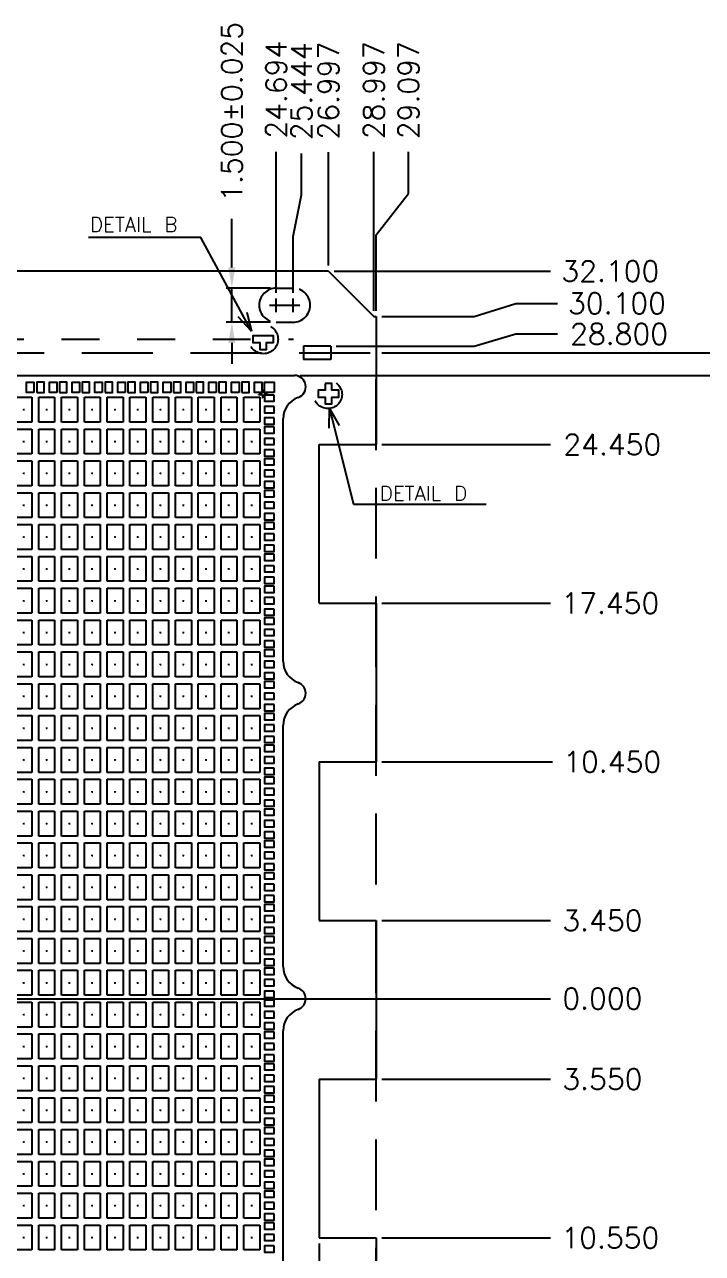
# Model space of a CAD drawing. Header units: millimetres. Extents: x 404.27 to 412.34, y 108.49 to 113.82.
# Drawn here: x 407.806 to 409.6, y 110.329 to 113.583 of the extents above; entities that cross this region are included whole.
import ezdxf

# ---------------------------------------------------------------- set-up
doc = ezdxf.new("R2010")
doc.units = ezdxf.units.MM
doc.header["$LTSCALE"] = 0.5
doc.header["$PDMODE"] = 98
for name, pattern in [('CENTER', [50.8, 31.75, -6.35, 6.35, -6.35]), ('DASHED', [19.05, 12.7, -6.35]), ('HIDDEN', [0.375, 0.25, -0.125]), ('PHANTOM2', [31.75, 15.875, -3.175, 3.175, -3.175, 3.175, -3.175])]:
    doc.linetypes.add(name, pattern=pattern)
for name, color, linetype in [('1', 7, 'HIDDEN'), ('1D', 4, 'Continuous'), ('Center', 2, 'CENTER'), ('DIMENSION', 3, 'Continuous'), ('PKG', 1, 'PHANTOM2')]:
    doc.layers.add(name, color=color, linetype=linetype)
doc.styles.add('ROMANS', font='romans.shx', dxfattribs={"bigfont": 'AllInOneBig.shx'})
doc.styles.add('SIMPLEX', font='simplex.shx', dxfattribs={"bigfont": 'AllInOneBig.shx'})
doc.styles.get("Standard").update_dxf_attribs({"font": 'txt', "bigfont": 'gbcbig.shx'})
doc.dimstyles.new('BD', dxfattribs={"dimtxt": 0.2, "dimasz": 0.2, "dimexe": 0.05, "dimexo": 0.05, "dimgap": 0.05, "dimtad": 1, "dimdec": 5, "dimlfac": 0.5, "dimtxsty": 'ROMANS', "dimblk": 'OPEN30', "dimcen": 0.2, "dimclrd": 256, "dimclre": 256, "dimclrt": 256, "dimazin": 3, "dimtfac": 1, "dimtdec": 5, "dimtmove": 0, "dimatfit": 0, "dimldrblk": 'OPEN30', "dimfxl": 0.15, "dimarcsym": 1})
doc.dimstyles.new('Standard2', dxfattribs={"dimtxt": 0.055, "dimasz": 0.055, "dimexe": 0.015, "dimexo": 0.015, "dimgap": 0.027, "dimtad": 1, "dimdec": 3, "dimlfac": 16.666667, "dimrnd": 0.0005, "dimzin": 1, "dimtxsty": 'SIMPLEX', "dimcen": 0.1905, "dimclrd": 256, "dimclre": 256, "dimclrt": 256, "dimazin": 3, "dimtp": 0.03, "dimtm": 0.05, "dimtfac": 0.8, "dimtdec": 3, "dimtmove": 0, "dimatfit": 3, "dimfxl": 0.05, "dimtzin": 4, "dimlwd": -1, "dimlwe": -1})

# ---------------------------------------------------------------- blocks, each defined once
blk = doc.blocks.new('_Open30')
at = {"color": 0, "linetype": 'ByBlock', "lineweight": -2}
for p, q in [((-1, 0.268), (0, 0)), ((0, 0), (-1, -0.268)), ((0, 0), (-1, 0))]:
    blk.add_line(p, q, dxfattribs=at)
blk = doc.blocks.new('*D26')
at = {"layer": 'Defpoints', "color": 0, "ltscale": 0.1, "transparency": 16777216}
for p in [(406.99, 111.0038), (406.9967, 111.0038), (409.198, 111.0038)]:
    blk.add_point(p, dxfattribs=at)
at = {"layer": 'DIMENSION', "linetype": 'ByBlock', "ltscale": 0.1, "transparency": 16777216}
blk.add_line((407.0117, 111.0038), (409.198, 111.0038), dxfattribs=at)
at = {"layer": 'DIMENSION', "ltscale": 0.1, "transparency": 16777216, "insert": (409.335, 111.0038), "char_height": 0.055, "attachment_point": 5, "style": 'SIMPLEX'}
blk.add_mtext('\\A1;0.000', dxfattribs=at)
blk = doc.blocks.new('*D23')
at = {"layer": 'Defpoints', "color": 0, "ltscale": 0.1, "transparency": 16777216}
for p in [(408.52, 112.6538), (408.52, 109.3538), (410.0229, 109.3538)]:
    blk.add_point(p, dxfattribs=at)
at = {"layer": 'DIMENSION', "linetype": 'ByBlock', "ltscale": 0.1, "transparency": 16777216}
for p, q in [((408.535, 112.6538), (410.0379, 112.6538)), ((410.0229, 112.5988), (410.0229, 111.59)), ((410.0229, 109.4088), (410.0229, 110.4176)), ((408.535, 109.3538), (410.0379, 109.3538))]:
    blk.add_line(p, q, dxfattribs=at)
at = {"layer": 'DIMENSION', "ltscale": 0.1, "transparency": 16777216}
for points in [[(410.0137, 112.5988), (410.032, 112.5988), (410.0229, 112.6538)], [(410.0137, 109.4088), (410.032, 109.4088), (410.0229, 109.3538)]]:
    blk.add_solid(points, dxfattribs=at)
at = {"layer": 'DIMENSION', "ltscale": 0.1, "transparency": 16777216, "insert": (410.0229, 111.0038), "char_height": 0.055, "attachment_point": 5, "rotation": 90, "style": 'SIMPLEX'}
blk.add_mtext('\\A1;50.000X55.000(MOLD PKG)', dxfattribs=at)
blk = doc.blocks.new('*D24')
at = {"layer": 'Defpoints', "color": 0, "ltscale": 0.1, "transparency": 16777216}
for p in [(408.7358, 112.7138), (408.7358, 109.2938), (410.2008, 109.2938)]:
    blk.add_point(p, dxfattribs=at)
at = {"layer": 'DIMENSION', "linetype": 'ByBlock', "ltscale": 0.1, "transparency": 16777216}
for p, q in [((408.7508, 112.7138), (410.2158, 112.7138)), ((410.2008, 112.6588), (410.2008, 111.6057)), ((410.2008, 109.3488), (410.2008, 110.4019)), ((408.7508, 109.2938), (410.2158, 109.2938))]:
    blk.add_line(p, q, dxfattribs=at)
at = {"layer": 'DIMENSION', "ltscale": 0.1, "transparency": 16777216}
for points in [[(410.1916, 112.6588), (410.2099, 112.6588), (410.2008, 112.7138)], [(410.1916, 109.3488), (410.2099, 109.3488), (410.2008, 109.2938)]]:
    blk.add_solid(points, dxfattribs=at)
at = {"layer": 'DIMENSION', "ltscale": 0.1, "transparency": 16777216, "insert": (410.2008, 111.0038), "char_height": 0.055, "attachment_point": 5, "rotation": 90, "style": 'SIMPLEX'}
blk.add_mtext('\\A1;57.000%%p0.500(TAPE WIDTH)', dxfattribs=at)
blk = doc.blocks.new('*D25')
at = {"layer": 'Defpoints', "color": 0, "ltscale": 0.1, "transparency": 16777216}
for p in [(408.4716, 112.8848), (408.3543, 112.7948), (408.4716, 112.7948)]:
    blk.add_point(p, dxfattribs=at)
at = {"layer": 'DIMENSION', "linetype": 'ByBlock', "ltscale": 0.1, "transparency": 16777216}
for p, q in [((408.3543, 112.9398), (408.3543, 113.0681)), ((408.4566, 112.8848), (408.3393, 112.8848)), ((408.3543, 112.7948), (408.3543, 112.8848)), ((408.4566, 112.7948), (408.3393, 112.7948)), ((408.3543, 112.7398), (408.3543, 112.6848))]:
    blk.add_line(p, q, dxfattribs=at)
at = {"layer": 'DIMENSION', "ltscale": 0.1, "transparency": 16777216}
for points in [[(408.3451, 112.9398), (408.3634, 112.9398), (408.3543, 112.8848)], [(408.3451, 112.7398), (408.3634, 112.7398), (408.3543, 112.7948)]]:
    blk.add_solid(points, dxfattribs=at)
at = {"layer": 'DIMENSION', "ltscale": 0.1, "transparency": 16777216, "insert": (408.3543, 113.3518), "char_height": 0.055, "attachment_point": 5, "rotation": 90, "style": 'SIMPLEX'}
blk.add_mtext('\\A1;1.500%%p0.025', dxfattribs=at)
blk = doc.blocks.new('*D47')
at = {"layer": 'Defpoints', "color": 0, "ltscale": 0.1, "transparency": 16777216}
for p in [(406.99, 111.0038), (408.4372, 109.206), (408.4372, 108.7797)]:
    blk.add_point(p, dxfattribs=at)
at = {"layer": 'DIMENSION', "linetype": 'ByBlock', "ltscale": 0.1, "transparency": 16777216}
blk.add_line((408.4372, 109.191), (408.4372, 108.7797), dxfattribs=at)
at = {"layer": 'DIMENSION', "ltscale": 0.1, "transparency": 16777216, "insert": (408.4372, 108.6217), "char_height": 0.055, "attachment_point": 5, "rotation": 90, "style": 'SIMPLEX'}
blk.add_mtext('\\A1;24.120', dxfattribs=at)
blk = doc.blocks.new('*D48')
at = {"layer": 'Defpoints', "color": 0, "ltscale": 0.1, "transparency": 16777216}
for p in [(406.99, 111.0038), (408.61, 109.3503), (408.6613, 108.7797)]:
    blk.add_point(p, dxfattribs=at)
at = {"layer": 'DIMENSION', "linetype": 'ByBlock', "ltscale": 0.1, "transparency": 16777216}
for p, q in [((408.61, 109.3353), (408.61, 108.9997)), ((408.61, 108.9997), (408.6613, 108.8897)), ((408.6613, 108.8897), (408.6613, 108.7797))]:
    blk.add_line(p, q, dxfattribs=at)
at = {"layer": 'DIMENSION', "ltscale": 0.1, "transparency": 16777216, "insert": (408.6613, 108.6165), "char_height": 0.055, "attachment_point": 5, "rotation": 90, "style": 'SIMPLEX'}
blk.add_mtext('\\A1;27.000', dxfattribs=at)
blk = doc.blocks.new('*D49')
at = {"layer": 'Defpoints', "color": 0, "ltscale": 0.1, "transparency": 16777216}
for p in [(406.99, 111.0038), (408.6641, 109.4021), (409.2651, 109.4021)]:
    blk.add_point(p, dxfattribs=at)
at = {"layer": 'DIMENSION', "linetype": 'ByBlock', "ltscale": 0.1, "transparency": 16777216}
blk.add_line((408.6791, 109.4021), (409.2651, 109.4021), dxfattribs=at)
at = {"layer": 'DIMENSION', "ltscale": 0.1, "transparency": 16777216, "insert": (409.4283, 109.4021), "char_height": 0.055, "attachment_point": 5, "style": 'SIMPLEX'}
blk.add_mtext('\\A1;26.695', dxfattribs=at)
blk = doc.blocks.new('*D51')
at = {"layer": 'Defpoints', "color": 0, "ltscale": 0.1, "transparency": 16777216}
for p in [(406.99, 111.0038), (408.4913, 109.2578), (409.2651, 109.1459)]:
    blk.add_point(p, dxfattribs=at)
at = {"layer": 'DIMENSION', "linetype": 'ByBlock', "ltscale": 0.1, "transparency": 16777216}
for p, q in [((408.5063, 109.2578), (409.0451, 109.2578)), ((409.0451, 109.2578), (409.1551, 109.1459)), ((409.1551, 109.1459), (409.2651, 109.1459))]:
    blk.add_line(p, q, dxfattribs=at)
at = {"layer": 'DIMENSION', "ltscale": 0.1, "transparency": 16777216, "insert": (409.4231, 109.1459), "char_height": 0.055, "attachment_point": 5, "style": 'SIMPLEX'}
blk.add_mtext('\\A1;29.100', dxfattribs=at)
blk = doc.blocks.new('*D52')
at = {"layer": 'Defpoints', "color": 0, "ltscale": 0.1, "transparency": 16777216}
for p in [(406.99, 111.0038), (408.6158, 109.2758), (409.2651, 109.2291)]:
    blk.add_point(p, dxfattribs=at)
at = {"layer": 'DIMENSION', "linetype": 'ByBlock', "ltscale": 0.1, "transparency": 16777216}
for p, q in [((408.6308, 109.2758), (409.0451, 109.2758)), ((409.0451, 109.2758), (409.1551, 109.2291)), ((409.1551, 109.2291), (409.2651, 109.2291))]:
    blk.add_line(p, q, dxfattribs=at)
at = {"layer": 'DIMENSION', "ltscale": 0.1, "transparency": 16777216, "insert": (409.4283, 109.2291), "char_height": 0.055, "attachment_point": 5, "style": 'SIMPLEX'}
blk.add_mtext('\\A1;28.800', dxfattribs=at)
blk = doc.blocks.new('*D53')
at = {"layer": 'Defpoints', "color": 0, "ltscale": 0.1, "transparency": 16777216}
for p in [(406.99, 111.0038), (408.6098, 109.1258), (409.2651, 108.9786)]:
    blk.add_point(p, dxfattribs=at)
at = {"layer": 'DIMENSION', "linetype": 'ByBlock', "ltscale": 0.1, "transparency": 16777216}
for p, q in [((408.6248, 109.1258), (409.0451, 109.1258)), ((409.0451, 109.1258), (409.1551, 108.9786)), ((409.1551, 108.9786), (409.2651, 108.9786))]:
    blk.add_line(p, q, dxfattribs=at)
at = {"layer": 'DIMENSION', "ltscale": 0.1, "transparency": 16777216, "insert": (409.4231, 108.9786), "char_height": 0.055, "attachment_point": 5, "style": 'SIMPLEX'}
blk.add_mtext('\\A1;31.300', dxfattribs=at)
blk = doc.blocks.new('*D55')
at = {"layer": 'Defpoints', "color": 0, "ltscale": 0.1, "transparency": 16777216}
for p in [(408.4716, 113.2459), (408.4716, 112.8578), (406.99, 111.0038)]:
    blk.add_point(p, dxfattribs=at)
at = {"layer": 'DIMENSION', "linetype": 'ByBlock', "ltscale": 0.1, "transparency": 16777216}
blk.add_line((408.4716, 112.8728), (408.4716, 113.2459), dxfattribs=at)
at = {"layer": 'DIMENSION', "ltscale": 0.1, "transparency": 16777216, "insert": (408.4716, 113.4104), "char_height": 0.055, "attachment_point": 5, "rotation": 90, "style": 'SIMPLEX'}
blk.add_mtext('\\A1;24.694', dxfattribs=at)
blk = doc.blocks.new('*D56')
at = {"layer": 'Defpoints', "color": 0, "ltscale": 0.1, "transparency": 16777216}
for p in [(408.5384, 113.2418), (408.5166, 112.8578), (406.99, 111.0038)]:
    blk.add_point(p, dxfattribs=at)
at = {"layer": 'DIMENSION', "linetype": 'ByBlock', "ltscale": 0.1, "transparency": 16777216}
for p, q in [((408.5384, 113.1318), (408.5384, 113.2418)), ((408.5166, 113.0218), (408.5384, 113.1318)), ((408.5166, 112.8728), (408.5166, 113.0218))]:
    blk.add_line(p, q, dxfattribs=at)
at = {"layer": 'DIMENSION', "ltscale": 0.1, "transparency": 16777216, "insert": (408.5384, 113.4063), "char_height": 0.055, "attachment_point": 5, "rotation": 90, "style": 'SIMPLEX'}
blk.add_mtext('\\A1;25.444', dxfattribs=at)
blk = doc.blocks.new('*D57')
at = {"layer": 'Defpoints', "color": 0, "ltscale": 0.1, "transparency": 16777216}
for p in [(408.6098, 112.9298), (409.198, 112.9298), (406.99, 111.0038)]:
    blk.add_point(p, dxfattribs=at)
at = {"layer": 'DIMENSION', "linetype": 'ByBlock', "ltscale": 0.1, "transparency": 16777216}
blk.add_line((408.6248, 112.9298), (409.198, 112.9298), dxfattribs=at)
at = {"layer": 'DIMENSION', "ltscale": 0.1, "transparency": 16777216, "insert": (409.3559, 112.9298), "char_height": 0.055, "attachment_point": 5, "style": 'SIMPLEX'}
blk.add_mtext('\\A1;32.100', dxfattribs=at)
blk = doc.blocks.new('*D58')
at = {"layer": 'Defpoints', "color": 0, "ltscale": 0.1, "transparency": 16777216}
for p in [(408.7298, 113.2459), (408.7298, 112.8098), (406.99, 111.0038)]:
    blk.add_point(p, dxfattribs=at)
at = {"layer": 'DIMENSION', "linetype": 'ByBlock', "ltscale": 0.1, "transparency": 16777216}
blk.add_line((408.7298, 112.8248), (408.7298, 113.2459), dxfattribs=at)
at = {"layer": 'DIMENSION', "ltscale": 0.1, "transparency": 16777216, "insert": (408.7298, 113.4091), "char_height": 0.055, "attachment_point": 5, "rotation": 90, "style": 'SIMPLEX'}
blk.add_mtext('\\A1;28.997', dxfattribs=at)
blk = doc.blocks.new('*D59')
at = {"layer": 'Defpoints', "color": 0, "ltscale": 0.1, "transparency": 16777216}
for p in [(408.822, 113.2459), (408.7358, 112.8098), (406.99, 111.0038)]:
    blk.add_point(p, dxfattribs=at)
at = {"layer": 'DIMENSION', "linetype": 'ByBlock', "ltscale": 0.1, "transparency": 16777216}
for p, q in [((408.822, 113.1359), (408.822, 113.2459)), ((408.7358, 113.0259), (408.822, 113.1359)), ((408.7358, 112.8248), (408.7358, 113.0259))]:
    blk.add_line(p, q, dxfattribs=at)
at = {"layer": 'DIMENSION', "ltscale": 0.1, "transparency": 16777216, "insert": (408.822, 113.4091), "char_height": 0.055, "attachment_point": 5, "rotation": 90, "style": 'SIMPLEX'}
blk.add_mtext('\\A1;29.097', dxfattribs=at)
blk = doc.blocks.new('*D60')
at = {"layer": 'Defpoints', "color": 0, "ltscale": 0.1, "transparency": 16777216}
for p in [(408.7358, 112.4708), (409.198, 112.4708), (406.99, 111.0038)]:
    blk.add_point(p, dxfattribs=at)
at = {"layer": 'DIMENSION', "linetype": 'ByBlock', "ltscale": 0.1, "transparency": 16777216}
blk.add_line((408.7508, 112.4708), (409.198, 112.4708), dxfattribs=at)
at = {"layer": 'DIMENSION', "ltscale": 0.1, "transparency": 16777216, "insert": (409.3612, 112.4708), "char_height": 0.055, "attachment_point": 5, "style": 'SIMPLEX'}
blk.add_mtext('\\A1;24.450', dxfattribs=at)
blk = doc.blocks.new('*D61')
at = {"layer": 'Defpoints', "color": 0, "ltscale": 0.1, "transparency": 16777216}
for p in [(408.7358, 112.0508), (409.198, 112.0508), (406.99, 111.0038)]:
    blk.add_point(p, dxfattribs=at)
at = {"layer": 'DIMENSION', "linetype": 'ByBlock', "ltscale": 0.1, "transparency": 16777216}
blk.add_line((408.7508, 112.0508), (409.198, 112.0508), dxfattribs=at)
at = {"layer": 'DIMENSION', "ltscale": 0.1, "transparency": 16777216, "insert": (409.3559, 112.0508), "char_height": 0.055, "attachment_point": 5, "style": 'SIMPLEX'}
blk.add_mtext('\\A1;17.450', dxfattribs=at)
blk = doc.blocks.new('*D62')
at = {"layer": 'Defpoints', "color": 0, "ltscale": 0.1, "transparency": 16777216}
for p in [(408.7358, 111.6308), (409.2029, 111.6308), (406.99, 111.0038)]:
    blk.add_point(p, dxfattribs=at)
at = {"layer": 'DIMENSION', "linetype": 'ByBlock', "ltscale": 0.1, "transparency": 16777216}
blk.add_line((408.7508, 111.6308), (409.2029, 111.6308), dxfattribs=at)
at = {"layer": 'DIMENSION', "ltscale": 0.1, "transparency": 16777216, "insert": (409.3609, 111.6308), "char_height": 0.055, "attachment_point": 5, "style": 'SIMPLEX'}
blk.add_mtext('\\A1;10.450', dxfattribs=at)
blk = doc.blocks.new('*D63')
at = {"layer": 'Defpoints', "color": 0, "ltscale": 0.1, "transparency": 16777216}
for p in [(408.7358, 111.2108), (409.198, 111.2108), (406.99, 111.0038)]:
    blk.add_point(p, dxfattribs=at)
at = {"layer": 'DIMENSION', "linetype": 'ByBlock', "ltscale": 0.1, "transparency": 16777216}
blk.add_line((408.7508, 111.2108), (409.198, 111.2108), dxfattribs=at)
at = {"layer": 'DIMENSION', "ltscale": 0.1, "transparency": 16777216, "insert": (409.335, 111.2108), "char_height": 0.055, "attachment_point": 5, "style": 'SIMPLEX'}
blk.add_mtext('\\A1;3.450', dxfattribs=at)
blk = doc.blocks.new('*D64')
at = {"layer": 'Defpoints', "color": 0, "ltscale": 0.1, "transparency": 16777216}
for p in [(406.99, 111.0038), (408.7358, 110.7908), (409.198, 110.7908)]:
    blk.add_point(p, dxfattribs=at)
at = {"layer": 'DIMENSION', "linetype": 'ByBlock', "ltscale": 0.1, "transparency": 16777216}
blk.add_line((408.7508, 110.7908), (409.198, 110.7908), dxfattribs=at)
at = {"layer": 'DIMENSION', "ltscale": 0.1, "transparency": 16777216, "insert": (409.335, 110.7908), "char_height": 0.055, "attachment_point": 5, "style": 'SIMPLEX'}
blk.add_mtext('\\A1;3.550', dxfattribs=at)
blk = doc.blocks.new('*D65')
at = {"layer": 'Defpoints', "color": 0, "ltscale": 0.1, "transparency": 16777216}
for p in [(406.99, 111.0038), (408.7358, 110.3708), (409.198, 110.3708)]:
    blk.add_point(p, dxfattribs=at)
at = {"layer": 'DIMENSION', "linetype": 'ByBlock', "ltscale": 0.1, "transparency": 16777216}
blk.add_line((408.7508, 110.3708), (409.198, 110.3708), dxfattribs=at)
at = {"layer": 'DIMENSION', "ltscale": 0.1, "transparency": 16777216, "insert": (409.3559, 110.3708), "char_height": 0.055, "attachment_point": 5, "style": 'SIMPLEX'}
blk.add_mtext('\\A1;10.550', dxfattribs=at)
blk = doc.blocks.new('*D66')
at = {"layer": 'Defpoints', "color": 0, "ltscale": 0.1, "transparency": 16777216}
for p in [(406.99, 111.0038), (408.7358, 109.2458), (409.2651, 109.0592)]:
    blk.add_point(p, dxfattribs=at)
at = {"layer": 'DIMENSION', "linetype": 'ByBlock', "ltscale": 0.1, "transparency": 16777216}
for p, q in [((408.7508, 109.2458), (409.0451, 109.2458)), ((409.0451, 109.2458), (409.1551, 109.0592)), ((409.1551, 109.0592), (409.2651, 109.0592))]:
    blk.add_line(p, q, dxfattribs=at)
at = {"layer": 'DIMENSION', "ltscale": 0.1, "transparency": 16777216, "insert": (409.4283, 109.0592), "char_height": 0.055, "attachment_point": 5, "style": 'SIMPLEX'}
blk.add_mtext('\\A1;29.300', dxfattribs=at)
blk = doc.blocks.new('*D69')
at = {"layer": 'Defpoints', "color": 0, "ltscale": 0.1, "transparency": 16777216}
for p in [(406.99, 111.0038), (408.6158, 109.2758), (408.7658, 108.7797)]:
    blk.add_point(p, dxfattribs=at)
at = {"layer": 'DIMENSION', "ltscale": 0.1, "transparency": 16777216}
for p, q in [((408.6158, 109.2608), (408.6158, 108.9997)), ((408.6158, 108.9997), (408.7658, 108.8897)), ((408.7658, 108.8897), (408.7658, 108.7797))]:
    blk.add_line(p, q, dxfattribs=at)
at = {"layer": 'DIMENSION', "ltscale": 0.1, "transparency": 16777216, "insert": (408.7658, 108.6165), "char_height": 0.055, "attachment_point": 5, "rotation": 90, "style": 'SIMPLEX'}
blk.add_mtext('\\A1;27.097', dxfattribs=at)
blk = doc.blocks.new('*D70')
at = {"layer": 'Defpoints', "color": 0, "ltscale": 0.1, "transparency": 16777216}
for p in [(406.99, 111.0038), (408.5858, 110.3708), (408.5858, 108.7797)]:
    blk.add_point(p, dxfattribs=at)
at = {"layer": 'DIMENSION', "ltscale": 0.1, "transparency": 16777216}
blk.add_line((408.5858, 110.3558), (408.5858, 108.7797), dxfattribs=at)
at = {"layer": 'DIMENSION', "ltscale": 0.1, "transparency": 16777216, "insert": (408.5858, 108.6165), "char_height": 0.055, "attachment_point": 5, "rotation": 90, "style": 'SIMPLEX'}
blk.add_mtext('\\A1;26.597', dxfattribs=at)
blk = doc.blocks.new('*D71')
at = {"layer": 'Defpoints', "color": 0, "ltscale": 0.1, "transparency": 16777216}
for p in [(409.2157, 112.8447), (408.7358, 112.8098), (406.99, 111.0038)]:
    blk.add_point(p, dxfattribs=at)
at = {"layer": 'DIMENSION', "ltscale": 0.1, "transparency": 16777216}
for p, q in [((408.9957, 112.8098), (409.1057, 112.8447)), ((409.1057, 112.8447), (409.2157, 112.8447)), ((408.7508, 112.8098), (408.9957, 112.8098))]:
    blk.add_line(p, q, dxfattribs=at)
at = {"layer": 'DIMENSION', "ltscale": 0.1, "transparency": 16777216, "insert": (409.3736, 112.8447), "char_height": 0.055, "attachment_point": 5, "style": 'SIMPLEX'}
blk.add_mtext('\\A1;30.100', dxfattribs=at)
blk = doc.blocks.new('*D72')
at = {"layer": 'Defpoints', "color": 0, "ltscale": 0.1, "transparency": 16777216}
for p in [(409.216, 112.7637), (408.6158, 112.7318), (406.99, 111.0038)]:
    blk.add_point(p, dxfattribs=at)
at = {"layer": 'DIMENSION', "ltscale": 0.1, "transparency": 16777216}
for p, q in [((408.996, 112.7318), (409.106, 112.7637)), ((409.106, 112.7637), (409.216, 112.7637)), ((408.6308, 112.7318), (408.996, 112.7318))]:
    blk.add_line(p, q, dxfattribs=at)
at = {"layer": 'DIMENSION', "ltscale": 0.1, "transparency": 16777216, "insert": (409.3791, 112.7637), "char_height": 0.055, "attachment_point": 5, "style": 'SIMPLEX'}
blk.add_mtext('\\A1;28.800', dxfattribs=at)
blk = doc.blocks.new('*D73')
at = {"layer": 'Defpoints', "color": 0, "ltscale": 0.1, "transparency": 16777216}
for p in [(408.6098, 113.2448), (408.6098, 112.9298), (406.99, 111.0038)]:
    blk.add_point(p, dxfattribs=at)
at = {"layer": 'DIMENSION', "ltscale": 0.1, "transparency": 16777216}
blk.add_line((408.6098, 112.9448), (408.6098, 113.2448), dxfattribs=at)
at = {"layer": 'DIMENSION', "ltscale": 0.1, "transparency": 16777216, "insert": (408.6098, 113.408), "char_height": 0.055, "attachment_point": 5, "rotation": 90, "style": 'SIMPLEX'}
blk.add_mtext('\\A1;26.997', dxfattribs=at)
blk = doc.blocks.new('*U141')
at = {"layer": 'Center', "ltscale": 0.2}
for p, q in [((-0.0015, 0), (0.0015, 0)), ((0, -0.0015), (0, 0.0015))]:
    blk.add_line(p, q, dxfattribs=at)
at = {"layer": 'PKG', "ltscale": 0.02}
blk.add_lwpolyline([(-0.021, -0.033), (-0.021, 0.033), (0.021, 0.033), (0.021, -0.033)], close=True, dxfattribs=at)
blk = doc.blocks.new('*U142')
at = {"color": 0, "linetype": 'ByBlock', "lineweight": -2, "transparency": 16777216}
for p in [(2.2311, 3.1191), (2.2914, 3.1191), (2.3517, 3.1191), (2.412, 3.1191), (2.4723, 3.1191), (2.5326, 3.1191), (2.5929, 3.1191), (2.6532, 3.1191), (2.7135, 3.1191), (2.7738, 3.1191), (2.8341, 3.1191), (2.2311, 3.0348), (2.2914, 3.0348), (2.3517, 3.0348), (2.412, 3.0348), (2.4723, 3.0348), (2.5326, 3.0348), (2.5929, 3.0348), (2.6532, 3.0348), (2.7135, 3.0348), (2.7738, 3.0348), (2.8341, 3.0348), (2.2311, 2.9505), (2.2914, 2.9505), (2.3517, 2.9505), (2.412, 2.9505), (2.4723, 2.9505), (2.5326, 2.9505), (2.5929, 2.9505), (2.6532, 2.9505), (2.7135, 2.9505), (2.7738, 2.9505), (2.8341, 2.9505), (2.2311, 2.8662), (2.2914, 2.8662), (2.3517, 2.8662), (2.412, 2.8662), (2.4723, 2.8662), (2.5326, 2.8662), (2.5929, 2.8662), (2.6532, 2.8662), (2.7135, 2.8662), (2.7738, 2.8662), (2.8341, 2.8662), (2.2311, 2.7819), (2.2914, 2.7819), (2.3517, 2.7819), (2.412, 2.7819), (2.4723, 2.7819), (2.5326, 2.7819), (2.5929, 2.7819), (2.6532, 2.7819), (2.7135, 2.7819), (2.7738, 2.7819), (2.8341, 2.7819), (2.2311, 2.6976), (2.2914, 2.6976), (2.3517, 2.6976), (2.412, 2.6976), (2.4723, 2.6976), (2.5326, 2.6976), (2.5929, 2.6976), (2.6532, 2.6976), (2.7135, 2.6976), (2.7738, 2.6976), (2.8341, 2.6976), (2.2311, 2.6133), (2.2914, 2.6133), (2.3517, 2.6133), (2.412, 2.6133), (2.4723, 2.6133), (2.5326, 2.6133), (2.5929, 2.6133), (2.6532, 2.6133), (2.7135, 2.6133), (2.7738, 2.6133), (2.8341, 2.6133), (2.2311, 2.529), (2.2914, 2.529), (2.3517, 2.529), (2.412, 2.529), (2.4723, 2.529), (2.5326, 2.529), (2.5929, 2.529), (2.6532, 2.529), (2.7135, 2.529), (2.7738, 2.529), (2.8341, 2.529), (2.2311, 2.4447), (2.2914, 2.4447), (2.3517, 2.4447), (2.412, 2.4447), (2.4723, 2.4447), (2.5326, 2.4447), (2.5929, 2.4447), (2.6532, 2.4447), (2.7135, 2.4447), (2.7738, 2.4447), (2.8341, 2.4447), (2.2311, 2.3604), (2.2914, 2.3604), (2.3517, 2.3604), (2.412, 2.3604), (2.4723, 2.3604), (2.5326, 2.3604), (2.5929, 2.3604), (2.6532, 2.3604), (2.7135, 2.3604), (2.7738, 2.3604), (2.8341, 2.3604), (2.2311, 2.2761), (2.2914, 2.2761), (2.3517, 2.2761), (2.412, 2.2761), (2.4723, 2.2761), (2.5326, 2.2761), (2.5929, 2.2761), (2.6532, 2.2761), (2.7135, 2.2761), (2.7738, 2.2761), (2.8341, 2.2761), (2.2311, 2.1918), (2.2914, 2.1918), (2.3517, 2.1918), (2.412, 2.1918), (2.4723, 2.1918), (2.5326, 2.1918), (2.5929, 2.1918), (2.6532, 2.1918), (2.7135, 2.1918), (2.7738, 2.1918), (2.8341, 2.1918), (2.2311, 2.1075), (2.2914, 2.1075), (2.3517, 2.1075), (2.412, 2.1075), (2.4723, 2.1075), (2.5326, 2.1075), (2.5929, 2.1075), (2.6532, 2.1075), (2.7135, 2.1075), (2.7738, 2.1075), (2.8341, 2.1075), (2.2311, 2.0232), (2.2914, 2.0232), (2.3517, 2.0232), (2.412, 2.0232), (2.4723, 2.0232), (2.5326, 2.0232), (2.5929, 2.0232), (2.6532, 2.0232), (2.7135, 2.0232), (2.7738, 2.0232), (2.8341, 2.0232), (2.2311, 1.9389), (2.2914, 1.9389), (2.3517, 1.9389), (2.412, 1.9389), (2.4723, 1.9389), (2.5326, 1.9389), (2.5929, 1.9389), (2.6532, 1.9389), (2.7135, 1.9389), (2.7738, 1.9389), (2.8341, 1.9389), (2.2311, 1.8546), (2.2914, 1.8546), (2.3517, 1.8546), (2.412, 1.8546), (2.4723, 1.8546), (2.5326, 1.8546), (2.5929, 1.8546), (2.6532, 1.8546), (2.7135, 1.8546), (2.7738, 1.8546), (2.8341, 1.8546), (2.2311, 1.7703), (2.2914, 1.7703), (2.3517, 1.7703), (2.412, 1.7703), (2.4723, 1.7703), (2.5326, 1.7703), (2.5929, 1.7703), (2.6532, 1.7703), (2.7135, 1.7703), (2.7738, 1.7703), (2.8341, 1.7703), (2.2311, 1.686), (2.2914, 1.686), (2.3517, 1.686), (2.412, 1.686), (2.4723, 1.686), (2.5326, 1.686), (2.5929, 1.686), (2.6532, 1.686), (2.7135, 1.686), (2.7738, 1.686), (2.8341, 1.686), (2.2311, 1.6017), (2.2914, 1.6017), (2.3517, 1.6017), (2.412, 1.6017), (2.4723, 1.6017), (2.5326, 1.6017), (2.5929, 1.6017), (2.6532, 1.6017), (2.7135, 1.6017), (2.7738, 1.6017), (2.8341, 1.6017), (2.2311, 1.5174), (2.2914, 1.5174), (2.3517, 1.5174), (2.412, 1.5174), (2.4723, 1.5174), (2.5326, 1.5174), (2.5929, 1.5174), (2.6532, 1.5174), (2.7135, 1.5174), (2.7738, 1.5174), (2.8341, 1.5174), (2.2311, 1.4331), (2.2914, 1.4331), (2.3517, 1.4331), (2.412, 1.4331), (2.4723, 1.4331), (2.5326, 1.4331), (2.5929, 1.4331), (2.6532, 1.4331), (2.7135, 1.4331), (2.7738, 1.4331), (2.8341, 1.4331), (2.2311, 1.3488), (2.2914, 1.3488), (2.3517, 1.3488), (2.412, 1.3488), (2.4723, 1.3488), (2.5326, 1.3488), (2.5929, 1.3488), (2.6532, 1.3488), (2.7135, 1.3488), (2.7738, 1.3488), (2.8341, 1.3488), (2.2311, 1.2645), (2.2914, 1.2645), (2.3517, 1.2645), (2.412, 1.2645), (2.4723, 1.2645), (2.5326, 1.2645), (2.5929, 1.2645), (2.6532, 1.2645), (2.7135, 1.2645), (2.7738, 1.2645), (2.8341, 1.2645), (2.2311, 1.1802), (2.2914, 1.1802), (2.3517, 1.1802), (2.412, 1.1802), (2.4723, 1.1802), (2.5326, 1.1802), (2.5929, 1.1802), (2.6532, 1.1802), (2.7135, 1.1802), (2.7738, 1.1802), (2.8341, 1.1802), (2.2311, 1.0959), (2.2914, 1.0959), (2.3517, 1.0959), (2.412, 1.0959), (2.4723, 1.0959), (2.5326, 1.0959), (2.5929, 1.0959), (2.6532, 1.0959), (2.7135, 1.0959), (2.7738, 1.0959), (2.8341, 1.0959), (2.2311, 1.0116), (2.2914, 1.0116), (2.3517, 1.0116), (2.412, 1.0116), (2.4723, 1.0116), (2.5326, 1.0116), (2.5929, 1.0116), (2.6532, 1.0116), (2.7135, 1.0116), (2.7738, 1.0116), (2.8341, 1.0116), (2.2311, 0.9273), (2.2914, 0.9273), (2.3517, 0.9273), (2.412, 0.9273), (2.4723, 0.9273), (2.5326, 0.9273), (2.5929, 0.9273), (2.6532, 0.9273), (2.7135, 0.9273), (2.7738, 0.9273), (2.8341, 0.9273)]:
    blk.add_blockref('*U141', p, dxfattribs=at)

msp = doc.modelspace()

# ---------------------------------------------------------------- linework, layer by layer
msp.add_line((408.609808, 112.929803), (405.369988, 112.929803))
at = {"color": 0}
for p, q in [((408.609808, 112.929803), (408.729808, 112.809803)), ((408.729808, 112.809803), (408.735808, 112.809803)), ((408.735808, 112.809803), (408.735808, 112.470803)), ((408.585808, 112.050803), (408.585808, 112.470803)), ((408.585808, 112.470803), (408.735808, 112.470803)), ((408.585808, 112.050803), (408.735808, 112.050803)), ((408.735808, 112.050803), (408.735808, 111.630803)), ((408.585808, 111.630803), (408.585808, 111.210803)), ((408.585808, 111.630803), (408.735808, 111.630803)), ((408.585808, 111.210803), (408.735808, 111.210803)), ((408.735808, 111.210803), (408.735808, 110.790803)), ((408.585808, 110.790803), (408.585808, 110.370803)), ((408.585808, 110.790803), (408.735808, 110.790803)), ((408.585808, 110.370803), (408.735808, 110.370803)), ((408.735808, 110.370803), (408.735808, 109.245803))]:
    msp.add_line(p, q, dxfattribs=at)
at = {"color": 3, "linetype": 'CENTER', "ltscale": 0.005}
msp.add_line((405.503915, 112.749803), (408.517234, 112.749803), dxfattribs=at)
at = {"color": 2, "linetype": 'HIDDEN', "ltscale": 1.5}
msp.add_line((408.735808, 109.293803), (408.735808, 112.713803), dxfattribs=at)
at = {"color": 6, "ltscale": 0.05}
for points in [[(408.428188, 112.758803), (408.428188, 112.758803), (408.410188, 112.758803), (408.410188, 112.740803), (408.428188, 112.740803), (408.428188, 112.722803), (408.446188, 112.722803), (408.446188, 112.740803), (408.464188, 112.740803), (408.464188, 112.758803), (408.446188, 112.758803), (408.446188, 112.758803), (408.428188, 112.758803)], [(408.600988, 112.632503), (408.600988, 112.614503), (408.582988, 112.614503), (408.582988, 112.596503), (408.600988, 112.596503), (408.600988, 112.578503), (408.618988, 112.578503), (408.618988, 112.596503), (408.636988, 112.596503), (408.636988, 112.614503), (408.618988, 112.614503), (408.618988, 112.632503), (408.600988, 112.632503)]]:
    msp.add_lwpolyline(points, dxfattribs=at)
at = {"ltscale": 0.03}
for points in [[(407.830588, 112.609103), (407.811088, 112.609103), (407.811088, 112.635803), (407.830588, 112.635803)], [(407.837788, 112.609103), (407.857288, 112.609103), (407.857288, 112.635803), (407.837788, 112.635803)], [(407.890888, 112.609103), (407.871388, 112.609103), (407.871388, 112.635803), (407.890888, 112.635803)], [(407.898088, 112.609103), (407.917588, 112.609103), (407.917588, 112.635803), (407.898088, 112.635803)], [(407.951188, 112.609103), (407.931688, 112.609103), (407.931688, 112.635803), (407.951188, 112.635803)], [(407.958388, 112.609103), (407.977888, 112.609103), (407.977888, 112.635803), (407.958388, 112.635803)], [(408.011488, 112.609103), (407.991988, 112.609103), (407.991988, 112.635803), (408.011488, 112.635803)], [(408.018688, 112.609103), (408.038188, 112.609103), (408.038188, 112.635803), (408.018688, 112.635803)], [(408.071788, 112.609103), (408.052288, 112.609103), (408.052288, 112.635803), (408.071788, 112.635803)], [(408.078988, 112.609103), (408.098488, 112.609103), (408.098488, 112.635803), (408.078988, 112.635803)], [(408.132088, 112.609103), (408.112588, 112.609103), (408.112588, 112.635803), (408.132088, 112.635803)], [(408.139288, 112.609103), (408.158788, 112.609103), (408.158788, 112.635803), (408.139288, 112.635803)], [(408.192388, 112.609103), (408.172888, 112.609103), (408.172888, 112.635803), (408.192388, 112.635803)], [(408.199588, 112.609103), (408.219088, 112.609103), (408.219088, 112.635803), (408.199588, 112.635803)], [(408.252688, 112.609103), (408.233188, 112.609103), (408.233188, 112.635803), (408.252688, 112.635803)], [(408.259888, 112.609103), (408.279388, 112.609103), (408.279388, 112.635803), (408.259888, 112.635803)], [(408.312988, 112.609103), (408.293488, 112.609103), (408.293488, 112.635803), (408.312988, 112.635803)], [(408.320188, 112.609103), (408.339688, 112.609103), (408.339688, 112.635803), (408.320188, 112.635803)], [(408.373288, 112.609103), (408.353788, 112.609103), (408.353788, 112.635803), (408.373288, 112.635803)], [(408.380488, 112.609103), (408.399988, 112.609103), (408.399988, 112.635803), (408.380488, 112.635803)], [(408.433588, 112.609103), (408.414088, 112.609103), (408.414088, 112.635803), (408.433588, 112.635803)], [(408.465988, 112.609103), (408.440788, 112.609103), (408.440788, 112.635803), (408.465988, 112.635803)], [(408.465988, 112.601903), (408.440788, 112.601903), (408.440788, 112.585403), (408.465988, 112.585403)], [(408.465988, 112.571603), (408.440788, 112.571603), (408.440788, 112.555103), (408.465988, 112.555103)], [(408.465988, 112.541303), (408.440788, 112.541303), (408.440788, 112.524803), (408.465988, 112.524803)], [(408.465988, 112.517603), (408.440788, 112.517603), (408.440788, 112.501103), (408.465988, 112.501103)], [(408.465988, 112.487303), (408.440788, 112.487303), (408.440788, 112.470803), (408.465988, 112.470803)], [(408.465988, 112.457003), (408.440788, 112.457003), (408.440788, 112.440503), (408.465988, 112.440503)], [(408.465988, 112.433303), (408.440788, 112.433303), (408.440788, 112.416803), (408.465988, 112.416803)], [(408.465988, 112.403003), (408.440788, 112.403003), (408.440788, 112.386503), (408.465988, 112.386503)], [(408.465988, 112.372703), (408.440788, 112.372703), (408.440788, 112.356203), (408.465988, 112.356203)], [(408.465988, 112.349003), (408.440788, 112.349003), (408.440788, 112.332503), (408.465988, 112.332503)], [(408.465988, 112.318703), (408.440788, 112.318703), (408.440788, 112.302203), (408.465988, 112.302203)], [(408.465988, 112.288403), (408.440788, 112.288403), (408.440788, 112.271903), (408.465988, 112.271903)], [(408.465988, 112.264703), (408.440788, 112.264703), (408.440788, 112.248203), (408.465988, 112.248203)], [(408.465988, 112.234403), (408.440788, 112.234403), (408.440788, 112.217903), (408.465988, 112.217903)], [(408.465988, 112.204103), (408.440788, 112.204103), (408.440788, 112.187603), (408.465988, 112.187603)], [(408.465988, 112.180403), (408.440788, 112.180403), (408.440788, 112.163903), (408.465988, 112.163903)], [(408.465988, 112.150103), (408.440788, 112.150103), (408.440788, 112.133603), (408.465988, 112.133603)], [(408.465988, 112.119803), (408.440788, 112.119803), (408.440788, 112.103303), (408.465988, 112.103303)], [(408.465988, 112.096103), (408.440788, 112.096103), (408.440788, 112.079603), (408.465988, 112.079603)], [(408.465988, 112.065803), (408.440788, 112.065803), (408.440788, 112.049303), (408.465988, 112.049303)], [(408.465988, 112.035503), (408.440788, 112.035503), (408.440788, 112.019003), (408.465988, 112.019003)], [(408.465988, 112.011803), (408.440788, 112.011803), (408.440788, 111.995303), (408.465988, 111.995303)], [(408.465988, 111.981503), (408.440788, 111.981503), (408.440788, 111.965003), (408.465988, 111.965003)], [(408.465988, 111.951203), (408.440788, 111.951203), (408.440788, 111.934703), (408.465988, 111.934703)], [(408.465988, 111.927503), (408.440788, 111.927503), (408.440788, 111.911003), (408.465988, 111.911003)], [(408.465988, 111.897203), (408.440788, 111.897203), (408.440788, 111.880703), (408.465988, 111.880703)], [(408.465988, 111.866903), (408.440788, 111.866903), (408.440788, 111.850403), (408.465988, 111.850403)], [(408.465988, 111.843203), (408.440788, 111.843203), (408.440788, 111.826703), (408.465988, 111.826703)], [(408.465988, 111.812903), (408.440788, 111.812903), (408.440788, 111.796403), (408.465988, 111.796403)], [(408.465988, 111.782603), (408.440788, 111.782603), (408.440788, 111.766103), (408.465988, 111.766103)], [(408.465988, 111.758903), (408.440788, 111.758903), (408.440788, 111.742403), (408.465988, 111.742403)], [(408.465988, 111.728603), (408.440788, 111.728603), (408.440788, 111.712103), (408.465988, 111.712103)], [(408.465988, 111.698303), (408.440788, 111.698303), (408.440788, 111.681803), (408.465988, 111.681803)], [(408.465988, 111.674603), (408.440788, 111.674603), (408.440788, 111.658103), (408.465988, 111.658103)], [(408.465988, 111.644303), (408.440788, 111.644303), (408.440788, 111.627803), (408.465988, 111.627803)], [(408.465988, 111.614003), (408.440788, 111.614003), (408.440788, 111.597503), (408.465988, 111.597503)], [(408.465988, 111.590303), (408.440788, 111.590303), (408.440788, 111.573803), (408.465988, 111.573803)], [(408.465988, 111.560003), (408.440788, 111.560003), (408.440788, 111.543503), (408.465988, 111.543503)], [(408.465988, 111.529703), (408.440788, 111.529703), (408.440788, 111.513203), (408.465988, 111.513203)], [(408.465988, 111.506003), (408.440788, 111.506003), (408.440788, 111.489503), (408.465988, 111.489503)], [(408.465988, 111.475703), (408.440788, 111.475703), (408.440788, 111.459203), (408.465988, 111.459203)], [(408.465988, 111.445403), (408.440788, 111.445403), (408.440788, 111.428903), (408.465988, 111.428903)], [(408.465988, 111.421703), (408.440788, 111.421703), (408.440788, 111.405203), (408.465988, 111.405203)], [(408.465988, 111.391403), (408.440788, 111.391403), (408.440788, 111.374903), (408.465988, 111.374903)], [(408.465988, 111.361103), (408.440788, 111.361103), (408.440788, 111.344603), (408.465988, 111.344603)], [(408.465988, 111.337403), (408.440788, 111.337403), (408.440788, 111.320903), (408.465988, 111.320903)], [(408.465988, 111.307103), (408.440788, 111.307103), (408.440788, 111.290603), (408.465988, 111.290603)], [(408.465988, 111.276803), (408.440788, 111.276803), (408.440788, 111.260303), (408.465988, 111.260303)], [(408.465988, 111.253103), (408.440788, 111.253103), (408.440788, 111.236603), (408.465988, 111.236603)], [(408.465988, 111.222803), (408.440788, 111.222803), (408.440788, 111.206303), (408.465988, 111.206303)], [(408.465988, 111.192503), (408.440788, 111.192503), (408.440788, 111.176003), (408.465988, 111.176003)], [(408.465988, 111.168803), (408.440788, 111.168803), (408.440788, 111.152303), (408.465988, 111.152303)], [(408.465988, 111.138503), (408.440788, 111.138503), (408.440788, 111.122003), (408.465988, 111.122003)], [(408.465988, 111.108203), (408.440788, 111.108203), (408.440788, 111.091703), (408.465988, 111.091703)], [(408.465988, 111.084503), (408.440788, 111.084503), (408.440788, 111.068003), (408.465988, 111.068003)], [(408.465988, 111.054203), (408.440788, 111.054203), (408.440788, 111.037703), (408.465988, 111.037703)], [(408.465988, 111.023903), (408.440788, 111.023903), (408.440788, 111.007403), (408.465988, 111.007403)], [(408.465988, 111.000203), (408.440788, 111.000203), (408.440788, 110.983703), (408.465988, 110.983703)], [(408.465988, 110.969903), (408.440788, 110.969903), (408.440788, 110.953403), (408.465988, 110.953403)], [(408.465988, 110.939603), (408.440788, 110.939603), (408.440788, 110.923103), (408.465988, 110.923103)], [(408.465988, 110.915903), (408.440788, 110.915903), (408.440788, 110.899403), (408.465988, 110.899403)], [(408.465988, 110.885603), (408.440788, 110.885603), (408.440788, 110.869103), (408.465988, 110.869103)], [(408.465988, 110.855303), (408.440788, 110.855303), (408.440788, 110.838803), (408.465988, 110.838803)], [(408.465988, 110.831603), (408.440788, 110.831603), (408.440788, 110.815103), (408.465988, 110.815103)], [(408.465988, 110.801303), (408.440788, 110.801303), (408.440788, 110.784803), (408.465988, 110.784803)], [(408.465988, 110.771003), (408.440788, 110.771003), (408.440788, 110.754503), (408.465988, 110.754503)], [(408.465988, 110.747303), (408.440788, 110.747303), (408.440788, 110.730803), (408.465988, 110.730803)], [(408.465988, 110.717003), (408.440788, 110.717003), (408.440788, 110.700503), (408.465988, 110.700503)], [(408.465988, 110.686703), (408.440788, 110.686703), (408.440788, 110.670203), (408.465988, 110.670203)], [(408.465988, 110.663003), (408.440788, 110.663003), (408.440788, 110.646503), (408.465988, 110.646503)], [(408.465988, 110.632703), (408.440788, 110.632703), (408.440788, 110.616203), (408.465988, 110.616203)], [(408.465988, 110.602403), (408.440788, 110.602403), (408.440788, 110.585903), (408.465988, 110.585903)], [(408.465988, 110.578703), (408.440788, 110.578703), (408.440788, 110.562203), (408.465988, 110.562203)], [(408.465988, 110.548403), (408.440788, 110.548403), (408.440788, 110.531903), (408.465988, 110.531903)], [(408.465988, 110.518103), (408.440788, 110.518103), (408.440788, 110.501603), (408.465988, 110.501603)], [(408.465988, 110.494403), (408.440788, 110.494403), (408.440788, 110.477903), (408.465988, 110.477903)], [(408.465988, 110.464103), (408.440788, 110.464103), (408.440788, 110.447603), (408.465988, 110.447603)], [(408.465988, 110.433803), (408.440788, 110.433803), (408.440788, 110.417303), (408.465988, 110.417303)], [(408.465988, 110.410103), (408.440788, 110.410103), (408.440788, 110.393603), (408.465988, 110.393603)], [(408.465988, 110.379803), (408.440788, 110.379803), (408.440788, 110.363303), (408.465988, 110.363303)], [(408.465988, 110.349503), (408.440788, 110.349503), (408.440788, 110.333003), (408.465988, 110.333003)]]:
    msp.add_lwpolyline(points, close=True, dxfattribs=at)
at = {"linetype": 'DASHED', "ltscale": 0.002}
for centre, radius in [((408.438113, 112.749803), 0.038397), ((408.608374, 112.603622), 0.03751)]:
    msp.add_circle(centre, radius, dxfattribs=at)
at = {"layer": '1'}
for p, q in [((408.471628, 112.884803), (408.516628, 112.884803)), ((408.471628, 112.794803), (408.516628, 112.794803))]:
    msp.add_line(p, q, dxfattribs=at)
at = {"layer": '1', "ltscale": 0.03}
for points in [[(408.426088, 112.609103), (408.426088, 112.607603), (408.435088, 112.607603), (408.435088, 112.616603), (408.433588, 112.616603)], [(408.426088, 112.601903), (408.426088, 112.603403), (408.435088, 112.603403), (408.435088, 112.594403), (408.433588, 112.594403)], [(408.448288, 112.609103), (408.448288, 112.607603), (408.439288, 112.607603), (408.439288, 112.616603), (408.440788, 112.616603)], [(408.448288, 112.601903), (408.448288, 112.603403), (408.439288, 112.603403), (408.439288, 112.594403), (408.440788, 112.594403)]]:
    msp.add_lwpolyline(points, dxfattribs=at)
at = {"layer": '1'}
for centre, start, end in [((408.471628, 112.839803), 90, 270), ((408.516628, 112.839803), 270, 90)]:
    msp.add_arc(centre, 0.045, start, end, dxfattribs=at)
at = {"layer": '1D', "color": 6, "linetype": 'HIDDEN', "ltscale": 0.1}
for p, q in [((408.615808, 112.731803), (408.543808, 112.731803)), ((408.615808, 112.695803), (408.543808, 112.695803))]:
    msp.add_line(p, q, dxfattribs=at)
at = {"layer": '1D', "color": 2, "linetype": 'HIDDEN', "ltscale": 1.5}
msp.add_line((405.369988, 112.713803), (408.735808, 112.713803), dxfattribs=at)
at = {"layer": '1D', "linetype": 'CENTER'}
for p, q in [((405.459988, 112.653803), (408.519988, 112.653803)), ((408.489988, 111.897156), (408.489988, 112.538951)), ((408.489988, 111.088656), (408.489988, 111.727451)), ((408.489988, 110.280156), (408.489988, 110.918951))]:
    msp.add_line(p, q, dxfattribs=at)
at = {"layer": '1D', "color": 4}
for centre, radius, start, end in [((408.519988, 112.623803), 0.03, 289.471221, 90), ((408.549988, 112.538951), 0.06, 109.471221, 180), ((408.549988, 111.897156), 0.06, 180, 250.528779), ((408.519988, 111.812303), 0.03, 289.471221, 70.528779), ((408.549988, 111.727451), 0.06, 109.471221, 180), ((408.549988, 111.088656), 0.06, 180, 250.528779), ((408.519988, 111.003803), 0.03, 289.471221, 70.528779), ((408.549988, 110.918951), 0.06, 109.471221, 180)]:
    msp.add_arc(centre, radius, start, end, dxfattribs=at)
at = {"layer": 'Center'}
for p, q in [((408.453628, 112.839803), (408.489628, 112.839803)), ((408.471628, 112.821803), (408.471628, 112.857803)), ((408.489628, 112.839803), (408.534628, 112.839803)), ((408.516628, 112.821803), (408.516628, 112.857803))]:
    msp.add_line(p, q, dxfattribs=at)
at = {"layer": 'DIMENSION', "color": 6, "linetype": 'HIDDEN', "ltscale": 0.1}
for p, q in [((408.543808, 112.731803), (408.543808, 112.695803)), ((408.615808, 112.731803), (408.615808, 112.695803))]:
    msp.add_line(p, q, dxfattribs=at)

# ---------------------------------------------------------------- block references
msp.add_blockref('*U142', (405.572938, 109.444253))

# ---------------------------------------------------------------- texts
at = {"layer": '1D', "color": 4}
for s, p in [('DETAIL B', (407.978991, 113.034451)), ('DETAIL D', (408.745932, 112.322741))]:
    msp.add_text(s, height=0.0382957, dxfattribs=at).set_placement(p)

# ---------------------------------------------------------------- dimensions: what is measured, and where the dimension line sits
at = {"layer": 'DIMENSION', "ltscale": 0.1}
dim = msp.add_linear_dim(base=(408.354265, 112.794803), p1=(408.471628, 112.884803), p2=(408.471628, 112.794803), angle=90, text='1.500%%p0.025', dimstyle='Standard2', override={"dimfxl": 0.15, "dimarcsym": 1}, dxfattribs=at)
dim.commit()
dim.dimension.update_dxf_attribs({"geometry": '*D25', "text_midpoint": (408.354265, 113.351803), "dimtype": 160})
at = {"layer": 'DIMENSION', "color": 0, "ltscale": 0.1}
for feature_location, offset, dtype, picture, middle in [((408.471628, 112.857803), (0, 0.388086), 1, '*D55', (408.471628, 113.41039)), ((408.729808, 112.809803), (0, 0.436086), 1, '*D58', (408.729808, 113.40908)), ((408.735808, 112.809803), (0.086175, 0.436086), 1, '*D59', (408.821983, 113.40908)), ((408.516628, 112.857803), (0.021788, 0.384003), 1, '*D56', (408.538416, 113.406307)), ((408.609808, 112.929803), (0.588183, 0), 0, '*D57', (409.355944, 112.929803)), ((408.735808, 112.470803), (0.462183, 0), 0, '*D60', (409.361182, 112.470803)), ((408.735808, 112.050803), (0.462183, 0), 0, '*D61', (409.355944, 112.050803)), ((408.735808, 111.630803), (0.467112, 0), 0, '*D62', (409.360872, 111.630803)), ((408.735808, 111.210803), (0.462183, 0), 0, '*D63', (409.334991, 111.210803)), ((408.437188, 109.206043), (0, -0.426353), 1, '*D47', (408.437188, 108.621738)), ((408.609988, 109.350343), (0.051299, -0.570653), 1, '*D48', (408.661286, 108.6165)), ((408.664083, 109.402103), (0.601018, 0), 0, '*D49', (409.428292, 109.402103)), ((408.491283, 109.257803), (0.773818, -0.111888), 0, '*D51', (409.423054, 109.145916)), ((408.615808, 109.275803), (0.649294, -0.046729), 0, '*D52', (409.428292, 109.229074)), ((408.609808, 109.125803), (0.655294, -0.147195), 0, '*D53', (409.423054, 108.978608)), ((408.735808, 110.790803), (0.462183, 0), 0, '*D64', (409.334991, 110.790803)), ((408.735808, 110.370803), (0.462183, 0), 0, '*D65', (409.355944, 110.370803)), ((408.735808, 109.245803), (0.529294, -0.186569), 0, '*D66', (409.428292, 109.059235))]:
    dim = msp.add_ordinate_dim(feature_location=feature_location, offset=offset, dtype=dtype, origin=(406.989988, 111.003803), dimstyle='Standard2', override={"dimarcsym": 1}, dxfattribs=at)
    dim.commit()
    dim.dimension.update_dxf_attribs({"geometry": picture, "text_midpoint": middle})
for feature_location, offset, dtype, picture, middle in [((408.609808, 112.929803), (0, 0.314981), 1, '*D73', (408.609808, 113.407975)), ((408.735808, 112.809803), (0.479868, 0.034926), 0, '*D71', (409.373628, 112.84473)), ((408.615808, 112.731803), (0.600144, 0.031882), 0, '*D72', (409.379142, 112.763686)), ((408.615808, 109.275803), (0.150008, -0.496113), 1, '*D69', (408.765816, 108.6165)), ((408.585808, 110.370803), (0, -1.591113), 1, '*D70', (408.585808, 108.6165))]:
    dim = msp.add_ordinate_dim(feature_location=feature_location, offset=offset, dtype=dtype, origin=(406.989988, 111.003803), dimstyle='Standard2', dxfattribs=at)
    dim.commit()
    dim.dimension.update_dxf_attribs({"geometry": picture, "text_midpoint": middle})
at = {"layer": 'DIMENSION', "ltscale": 0.1}
for base, p1, p2, text, picture, middle in [((410.200758, 109.293803), (408.735808, 112.713803), (408.735808, 109.293803), '57.000%%p0.500(TAPE WIDTH)', '*D24', (410.200758, 111.003803)), ((410.022864, 109.353803), (408.519988, 112.653803), (408.519988, 109.353803), '50.000X<>(MOLD PKG)', '*D23', (410.022864, 111.003803))]:
    dim = msp.add_linear_dim(base=base, p1=p1, p2=p2, angle=90, text=text, dimstyle='Standard2', override={"dimfxl": 0.15, "dimarcsym": 1}, dxfattribs=at)
    dim.commit()
    dim.dimension.update_dxf_attribs({"geometry": picture, "text_midpoint": middle})
dim = msp.add_ordinate_dim(feature_location=(406.9967376817, 111.003803474), offset=(2.201253475, 0), dtype=0, origin=(406.9899877318, 111.003803474), dimstyle='Standard2', override={"dimfxl": 0.15, "dimarcsym": 1}, dxfattribs=at)
dim.commit()
dim.dimension.update_dxf_attribs({"geometry": '*D26', "text_midpoint": (409.3349911567, 111.003803474)})

# ---------------------------------------------------------------- leaders
at = {"layer": '1D', "color": 4}
for points in [[(408.40626, 112.771245), (408.271863, 113.019309), (407.974837, 113.019376)], [(408.612981, 112.566396), (408.675819, 112.313404), (409.027522, 112.3133)]]:
    msp.add_leader(points, dimstyle='BD', override={"dimasz": 0.05, "dimgap": 0.35, "dimtad": 0}, dxfattribs=at)

doc.saveas('drawing.dxf')
